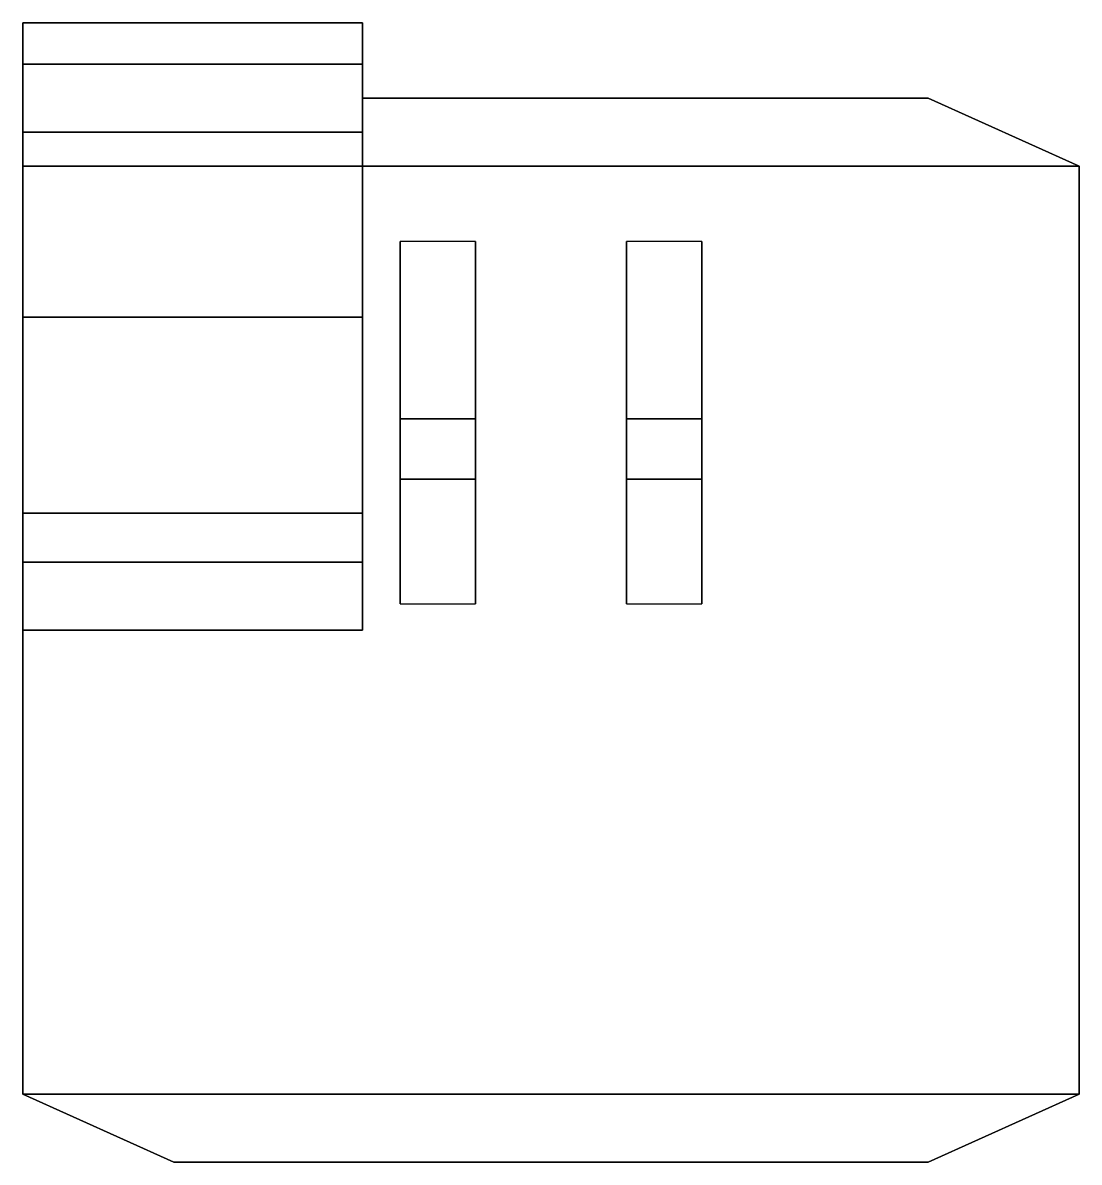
# Model space of a CAD drawing. Extents: x -1.4 to 1.4, y -1.49 to 1.53.
import ezdxf

# ---------------------------------------------------------------- set-up
doc = ezdxf.new("R2010")
doc.units = 0
doc.layers.add('TURRET', color=2, linetype='CONTINUOUS')

msp = doc.modelspace()

# ---------------------------------------------------------------- linework, layer by layer
at = {"layer": 'TURRET'}
for points in [[(-1.4, 1.53, 1.92), (-1.4, -0.08, 1.92), (-1.4, -0.08, 2.3), (-1.4, 1.53, 2.3)], [(-0.5, 1.53, 2.3), (-0.5, 1.53, 1.92), (-1.4, 1.53, 1.92), (-1.4, 1.53, 2.3)], [(-0.5, 1.53, 1.92), (-0.5, 1.15, 1.92), (-1.4, 1.15, 1.92), (-1.4, 1.53, 1.92)], [(-1.4, 1.53, 2.3), (-1.4, -0.08, 2.3), (-1.4, -0.08, 3.24), (-1.4, 1.42, 3.24)], [(-0.5, 1.42, 3.24), (-0.5, 1.53, 2.3), (-1.4, 1.53, 2.3), (-1.4, 1.42, 3.24)], [(-0.5, 1.33, 2.3), (-0.5, 1.33, 1.92), (-0.5, 1.53, 1.92), (-0.5, 1.53, 2.3)], [(-0.5, -0.08, 3.24), (-0.5, -0.08, 2.3), (-0.5, 1.53, 2.3), (-0.5, 1.42, 3.24)], [(-1.4, 1.42, 3.24), (-1.4, -0.08, 3.24), (-1.4, 0.1, 3.94), (-1.4, 1.24, 3.94)], [(-0.5, 1.24, 3.94), (-0.5, 1.42, 3.24), (-1.4, 1.42, 3.24), (-1.4, 1.24, 3.94)], [(-0.5, 0.1, 3.94), (-0.5, -0.08, 3.24), (-0.5, 1.42, 3.24), (-0.5, 1.24, 3.94)], [(1.4, 1.15, 3.19), (1, 1.33, 3.19), (-0.5, 1.33, 3.19), (-0.5, 1.15, 3.19)], [(1, 1.33, 3.19), (1, 1.33, 1.92), (-0.5, 1.33, 1.92), (-0.5, 1.33, 3.19)], [(-0.5, 1.15, 1.92), (-0.5, 1.33, 1.92), (1, 1.33, 1.92), (1.4, 1.15, 1.92)], [(1.4, 1.15, 1.92), (1, 1.33, 1.92), (1, 1.33, 3.19), (1.4, 1.15, 3.19)], [(-1.4, 1.24, 3.94), (-1.4, 0.1, 3.94), (-1.4, 0.23, 4.03), (-1.4, 0.75, 4.03)], [(-0.5, 0.75, 4.03), (-0.5, 1.24, 3.94), (-1.4, 1.24, 3.94), (-1.4, 0.75, 4.03)], [(-0.5, 0.23, 4.03), (-0.5, 0.1, 3.94), (-0.5, 1.24, 3.94), (-0.5, 0.75, 4.03)], [(1.4, 1.15, 1.92), (1.4, -1.31, 1.92), (-1.4, -1.31, 1.92), (-1.4, 1.15, 1.92)], [(-1.4, 1.15, 3.19), (-1.4, -1.31, 3.19), (1.4, -1.31, 3.19), (1.4, 1.15, 3.19)], [(1.4, -1.31, 3.19), (1.4, -1.31, 1.92), (1.4, 1.15, 1.92), (1.4, 1.15, 3.19)], [(-0.2, 0.48, 4.1), (-0.2, 0.95, 3.19), (-0.4, 0.95, 3.19), (-0.4, 0.48, 4.1)], [(-0.4, 0.95, 3.19), (-0.4, -0.01, 3.19), (-0.4, 0.32, 4.1), (-0.4, 0.48, 4.1)], [(-0.2, 0.32, 4.1), (-0.2, -0.01, 3.19), (-0.2, 0.95, 3.19), (-0.2, 0.48, 4.1)], [(0.4, 0.48, 4.1), (0.4, 0.95, 3.19), (0.2, 0.95, 3.19), (0.2, 0.48, 4.1)], [(0.2, 0.95, 3.19), (0.2, -0.01, 3.19), (0.2, 0.32, 4.1), (0.2, 0.48, 4.1)], [(0.4, 0.32, 4.1), (0.4, -0.01, 3.19), (0.4, 0.95, 3.19), (0.4, 0.48, 4.1)], [(-1.4, 0.75, 4.03), (-1.4, 0.23, 4.03), (-0.5, 0.23, 4.03), (-0.5, 0.75, 4.03)], [(-0.4, 0.48, 4.1), (-0.4, 0.32, 4.1), (-0.2, 0.32, 4.1), (-0.2, 0.48, 4.1)], [(0.2, 0.48, 4.1), (0.2, 0.32, 4.1), (0.4, 0.32, 4.1), (0.4, 0.48, 4.1)], [(-0.4, 0.32, 4.1), (-0.4, -0.01, 3.19), (-0.2, -0.01, 3.19), (-0.2, 0.32, 4.1)], [(0.2, 0.32, 4.1), (0.2, -0.01, 3.19), (0.4, -0.01, 3.19), (0.4, 0.32, 4.1)], [(-1.4, 0.23, 4.03), (-1.4, 0.1, 3.94), (-0.5, 0.1, 3.94), (-0.5, 0.23, 4.03)], [(-1.4, 0.1, 3.94), (-1.4, -0.08, 3.24), (-0.5, -0.08, 3.24), (-0.5, 0.1, 3.94)], [(-1.4, -0.08, 1.92), (-1.4, -1.31, 1.92), (-1.4, -1.31, 3.19), (-1.4, -0.08, 3.19)], [(-1.4, -0.08, 3.24), (-1.4, -0.08, 3.19), (-0.5, -0.08, 3.19), (-0.5, -0.08, 3.24)], [(-1.4, -1.31, 1.92), (-1, -1.49, 1.92), (-1, -1.49, 3.19), (-1.4, -1.31, 3.19)], [(1.4, -1.31, 1.92), (1, -1.49, 1.92), (-1, -1.49, 1.92), (-1.4, -1.31, 1.92)], [(-1.4, -1.31, 3.19), (-1, -1.49, 3.19), (1, -1.49, 3.19), (1.4, -1.31, 3.19)], [(1, -1.49, 3.19), (1, -1.49, 1.92), (1.4, -1.31, 1.92), (1.4, -1.31, 3.19)], [(-1, -1.49, 3.19), (-1, -1.49, 1.92), (1, -1.49, 1.92), (1, -1.49, 3.19)]]:
    msp.add_3dface(points, dxfattribs=at)

doc.saveas('drawing.dxf')
